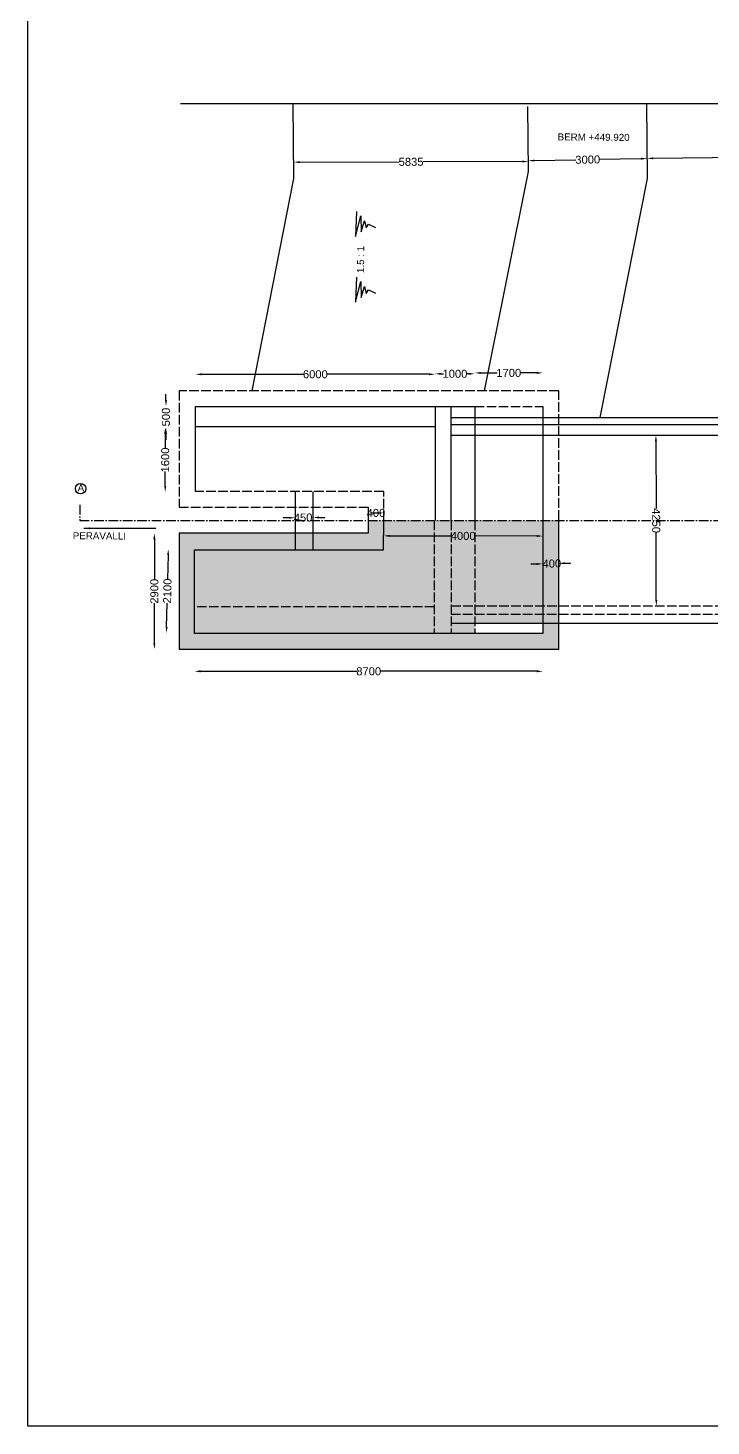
# Model space of a CAD drawing. Header units: millimetres. Extents: x 3893 to 82843, y 1293 to 64748.
# Drawn here: x 3893 to 20975, y 1293 to 36235 of the extents above; entities that cross this region are included whole.
import ezdxf

# ---------------------------------------------------------------- set-up
doc = ezdxf.new("R2010")
doc.units = ezdxf.units.MM
doc.header["$MEASUREMENT"] = 0
doc.linetypes.add('ACAD_ISO02W100', pattern=[15, 12, -3])
doc.linetypes.add('ACAD_ISO10W100', pattern=[18, 12, -3, 0, -3])
for name, color, linetype in [('DIMENSION', 7, 'Continuous'), ('DRAWING', 7, 'Continuous'), ('TEXT', 7, 'Continuous')]:
    doc.layers.add(name, color=color, linetype=linetype)
doc.styles.get("Standard").update_dxf_attribs({"font": 'arial.ttf'})
doc.dimstyles.get("Standard").update_dxf_attribs({"dimtxt": 200, "dimasz": 150, "dimexe": 0.18, "dimexo": 0.0625, "dimgap": 0.09, "dimtad": 0, "dimdec": 0, "dimzin": 0, "dimdsep": 46, "dimtxsty": 'Standard', "dimcen": 0.09, "dimse1": 1, "dimse2": 1, "dimadec": 0, "dimazin": 0, "dimtfac": 1, "dimtdec": 0, "dimtofl": 0, "dimtmove": 0, "dimatfit": 3, "dimfxl": 1, "dimtolj": 1, "dimtzin": 0, "dimarcsym": 0})

# ---------------------------------------------------------------- blocks, each defined once
blk = doc.blocks.new('*D26')
at = {"layer": 'Defpoints', "color": 0, "transparency": 16777216}
for p in [(14075, 27579), (8084, 26775), (14075, 26775)]:
    blk.add_point(p, dxfattribs=at)
at = {"layer": 'DIMENSION', "color": 0, "lineweight": -2, "transparency": 16777216}
for p, q in [((8234, 27579), (10780, 27579)), ((13925, 27579), (11378, 27579))]:
    blk.add_line(p, q, dxfattribs=at)
at = {"layer": 'DIMENSION', "color": 0, "transparency": 16777216}
for points in [[(8234, 27604), (8234, 27554), (8084, 27579)], [(13925, 27604), (13925, 27554), (14075, 27579)]]:
    blk.add_solid(points, dxfattribs=at)
at = {"layer": 'DIMENSION', "color": 0, "transparency": 16777216, "insert": (11079, 27579), "char_height": 200, "attachment_point": 5}
blk.add_mtext('\\A1;6000', dxfattribs=at)
blk = doc.blocks.new('*D27')
at = {"layer": 'Defpoints', "color": 0, "transparency": 16777216}
for p in [(15065, 27591), (14075, 26775), (15065, 26775)]:
    blk.add_point(p, dxfattribs=at)
at = {"layer": 'DIMENSION', "color": 0, "lineweight": -2, "transparency": 16777216}
for p, q in [((14225, 27591), (14281, 27591)), ((14915, 27591), (14859, 27591))]:
    blk.add_line(p, q, dxfattribs=at)
at = {"layer": 'DIMENSION', "color": 0, "transparency": 16777216}
for points in [[(14225, 27616), (14225, 27566), (14075, 27591)], [(14915, 27616), (14915, 27566), (15065, 27591)]]:
    blk.add_solid(points, dxfattribs=at)
at = {"layer": 'DIMENSION', "color": 0, "transparency": 16777216, "insert": (14570, 27591), "char_height": 200, "attachment_point": 5}
blk.add_mtext('\\A1;1000', dxfattribs=at)
blk = doc.blocks.new('*D28')
at = {"layer": 'Defpoints', "color": 0, "transparency": 16777216}
for p in [(16767, 27614), (15065, 26775), (16767, 26775)]:
    blk.add_point(p, dxfattribs=at)
at = {"layer": 'DIMENSION', "color": 0, "lineweight": -2, "transparency": 16777216}
for p, q in [((15215, 27614), (15627, 27614)), ((16617, 27614), (16205, 27614))]:
    blk.add_line(p, q, dxfattribs=at)
at = {"layer": 'DIMENSION', "color": 0, "transparency": 16777216}
for points in [[(15215, 27639), (15215, 27589), (15065, 27614)], [(16617, 27639), (16617, 27589), (16767, 27614)]]:
    blk.add_solid(points, dxfattribs=at)
at = {"layer": 'DIMENSION', "color": 0, "transparency": 16777216, "insert": (15916, 27614), "char_height": 200, "attachment_point": 5}
blk.add_mtext('\\A1;1700', dxfattribs=at)
blk = doc.blocks.new('*D29')
at = {"layer": 'Defpoints', "color": 0, "transparency": 16777216}
for p in [(7325, 26240), (7374, 26240), (7374, 24637)]:
    blk.add_point(p, dxfattribs=at)
at = {"layer": 'DIMENSION', "color": 0, "lineweight": -2, "transparency": 16777216}
for p, q in [((7325, 26090), (7325, 25727)), ((7325, 24787), (7325, 25149))]:
    blk.add_line(p, q, dxfattribs=at)
at = {"layer": 'DIMENSION', "color": 0, "transparency": 16777216}
for points in [[(7300, 26090), (7350, 26090), (7325, 26240)], [(7300, 24787), (7350, 24787), (7325, 24637)]]:
    blk.add_solid(points, dxfattribs=at)
at = {"layer": 'DIMENSION', "color": 0, "transparency": 16777216, "insert": (7325, 25438), "char_height": 200, "attachment_point": 5, "rotation": 90}
blk.add_mtext('\\A1;1600', dxfattribs=at)
blk = doc.blocks.new('*D30')
at = {"layer": 'Defpoints', "color": 0, "transparency": 16777216}
for p in [(7325, 26783), (7344, 26783), (7325, 26240)]:
    blk.add_point(p, dxfattribs=at)
at = {"layer": 'DIMENSION', "color": 0, "lineweight": -2, "transparency": 16777216}
for p, q in [((7344, 26933), (7344, 27083)), ((7344, 26090), (7344, 25940))]:
    blk.add_line(p, q, dxfattribs=at)
at = {"layer": 'DIMENSION', "color": 0, "transparency": 16777216}
for points in [[(7319, 26933), (7369, 26933), (7344, 26783)], [(7319, 26090), (7369, 26090), (7344, 26240)]]:
    blk.add_solid(points, dxfattribs=at)
at = {"layer": 'DIMENSION', "color": 0, "transparency": 16777216, "insert": (7344, 26511), "char_height": 200, "attachment_point": 5, "rotation": 90}
blk.add_mtext('\\A1;500', dxfattribs=at)
blk = doc.blocks.new('*D31')
at = {"layer": 'Defpoints', "color": 0, "transparency": 16777216}
for p in [(10574, 23963), (11020, 24000), (11020, 23968)]:
    blk.add_point(p, dxfattribs=at)
at = {"layer": 'DIMENSION', "color": 0, "lineweight": -2, "transparency": 16777216}
for p, q in [((10424, 23993), (10274, 23991)), ((11170, 24001), (11320, 24003))]:
    blk.add_line(p, q, dxfattribs=at)
at = {"layer": 'DIMENSION', "color": 0, "transparency": 16777216}
for points in [[(10424, 24018), (10424, 23968), (10574, 23994)], [(11170, 24026), (11170, 23976), (11020, 24000)]]:
    blk.add_solid(points, dxfattribs=at)
at = {"layer": 'DIMENSION', "color": 0, "transparency": 16777216, "insert": (10773, 23997), "char_height": 200, "attachment_point": 5, "rotation": 0.6618}
blk.add_mtext('\\A1;450', dxfattribs=at)
blk = doc.blocks.new('*D32')
at = {"layer": 'Defpoints', "color": 0, "transparency": 16777216}
for p in [(12788, 24116), (12401, 24097), (12788, 24102)]:
    blk.add_point(p, dxfattribs=at)
at = {"layer": 'DIMENSION', "color": 0, "lineweight": -2, "transparency": 16777216}
blk.add_line((12551, 24113), (12638, 24114), dxfattribs=at)
at = {"layer": 'DIMENSION', "color": 0, "transparency": 16777216}
for points in [[(12551, 24138), (12552, 24088), (12401, 24111)], [(12638, 24139), (12638, 24089), (12788, 24116)]]:
    blk.add_solid(points, dxfattribs=at)
at = {"layer": 'DIMENSION', "color": 0, "transparency": 16777216, "insert": (12595, 24113), "char_height": 200, "attachment_point": 5, "rotation": 0.7633}
blk.add_mtext('\\A1;400', dxfattribs=at)
blk = doc.blocks.new('*D33')
at = {"layer": 'Defpoints', "color": 0, "transparency": 16777216}
for p in [(12784, 23508), (16767, 23502), (16768, 23536)]:
    blk.add_point(p, dxfattribs=at)
at = {"layer": 'DIMENSION', "color": 0, "lineweight": -2, "transparency": 16777216}
for p, q in [((12934, 23542), (14474, 23540)), ((16618, 23537), (15078, 23539))]:
    blk.add_line(p, q, dxfattribs=at)
at = {"layer": 'DIMENSION', "color": 0, "transparency": 16777216}
for points in [[(12934, 23567), (12934, 23517), (12784, 23542)], [(16618, 23562), (16617, 23512), (16768, 23536)]]:
    blk.add_solid(points, dxfattribs=at)
at = {"layer": 'DIMENSION', "color": 0, "transparency": 16777216, "insert": (14776, 23539), "char_height": 200, "attachment_point": 5, "rotation": 359.9173}
blk.add_mtext('\\A1;4000', dxfattribs=at)
blk = doc.blocks.new('*D34')
at = {"layer": 'Defpoints', "color": 0, "transparency": 16777216}
for p in [(16767, 22806), (17165, 22853), (17166, 22817)]:
    blk.add_point(p, dxfattribs=at)
at = {"layer": 'DIMENSION', "color": 0, "lineweight": -2, "transparency": 16777216}
for p, q in [((16616, 22837), (16467, 22833)), ((17315, 22857), (17465, 22862))]:
    blk.add_line(p, q, dxfattribs=at)
at = {"layer": 'DIMENSION', "color": 0, "transparency": 16777216}
for points in [[(16616, 22862), (16617, 22812), (16766, 22842)], [(17314, 22882), (17316, 22832), (17165, 22853)]]:
    blk.add_solid(points, dxfattribs=at)
at = {"layer": 'DIMENSION', "color": 0, "transparency": 16777216, "insert": (16993, 22848), "char_height": 200, "attachment_point": 5, "rotation": 1.6395}
blk.add_mtext('\\A1;400', dxfattribs=at)
blk = doc.blocks.new('*D35')
at = {"layer": 'Defpoints', "color": 0, "transparency": 16777216}
for p in [(8060, 21102), (16767, 21102), (16767, 20156)]:
    blk.add_point(p, dxfattribs=at)
at = {"layer": 'DIMENSION', "color": 0, "lineweight": -2, "transparency": 16777216}
for p, q in [((8210, 20156), (12115, 20156)), ((16617, 20156), (12712, 20156))]:
    blk.add_line(p, q, dxfattribs=at)
at = {"layer": 'DIMENSION', "color": 0, "transparency": 16777216}
for points in [[(8210, 20181), (8210, 20131), (8060, 20156)], [(16617, 20181), (16617, 20131), (16767, 20156)]]:
    blk.add_solid(points, dxfattribs=at)
at = {"layer": 'DIMENSION', "color": 0, "transparency": 16777216, "insert": (12414, 20156), "char_height": 200, "attachment_point": 5}
blk.add_mtext('\\A1;8700', dxfattribs=at)
blk = doc.blocks.new('*D36')
at = {"layer": 'Defpoints', "color": 0, "transparency": 16777216}
for p in [(7401, 23210), (8102, 23195), (8060, 21102)]:
    blk.add_point(p, dxfattribs=at)
at = {"layer": 'DIMENSION', "color": 0, "lineweight": -2, "transparency": 16777216}
for p, q in [((7398, 23060), (7385, 22463)), ((7361, 21266), (7373, 21863))]:
    blk.add_line(p, q, dxfattribs=at)
at = {"layer": 'DIMENSION', "color": 0, "transparency": 16777216}
for points in [[(7373, 23060), (7423, 23059), (7401, 23210)], [(7336, 21267), (7386, 21266), (7358, 21116)]]:
    blk.add_solid(points, dxfattribs=at)
at = {"layer": 'DIMENSION', "color": 0, "transparency": 16777216, "insert": (7379, 22163), "char_height": 200, "attachment_point": 5, "rotation": 88.8402}
blk.add_mtext('\\A1;2100', dxfattribs=at)
blk = doc.blocks.new('*D37')
at = {"layer": 'Defpoints', "color": 0, "transparency": 16777216}
for p in [(7054, 23606), (7674, 23606), (7674, 20708)]:
    blk.add_point(p, dxfattribs=at)
at = {"layer": 'DIMENSION', "color": 0, "lineweight": -2, "transparency": 16777216}
for p, q in [((7054, 23456), (7054, 22457)), ((7054, 20858), (7054, 21857))]:
    blk.add_line(p, q, dxfattribs=at)
at = {"layer": 'DIMENSION', "color": 0, "transparency": 16777216}
for points in [[(7029, 23456), (7079, 23456), (7054, 23606)], [(7029, 20858), (7079, 20858), (7054, 20708)]]:
    blk.add_solid(points, dxfattribs=at)
at = {"layer": 'DIMENSION', "color": 0, "transparency": 16777216, "insert": (7054, 22157), "char_height": 200, "attachment_point": 5, "rotation": 90}
blk.add_mtext('\\A1;2900', dxfattribs=at)
blk = doc.blocks.new('*D70')
at = {"layer": 'Defpoints', "color": 0, "transparency": 16777216}
for p in [(19497, 26057), (19508, 21790), (19607, 21790)]:
    blk.add_point(p, dxfattribs=at)
at = {"layer": 'DIMENSION', "color": 0, "lineweight": -2, "transparency": 16777216}
for p, q in [((19596, 25907), (19600, 24226)), ((19606, 21940), (19602, 23621))]:
    blk.add_line(p, q, dxfattribs=at)
at = {"layer": 'DIMENSION', "color": 0, "transparency": 16777216}
for points in [[(19621, 25907), (19571, 25907), (19596, 26057)], [(19631, 21940), (19581, 21940), (19607, 21790)]]:
    blk.add_solid(points, dxfattribs=at)
at = {"layer": 'DIMENSION', "color": 0, "transparency": 16777216, "insert": (19601, 23924), "char_height": 200, "attachment_point": 5, "rotation": 270.1468}
blk.add_mtext('\\A1;4250', dxfattribs=at)
blk = doc.blocks.new('*D72')
at = {"layer": 'Defpoints', "color": 0, "transparency": 16777216}
for p in [(10540, 32903), (16405, 32919), (16405, 32897)]:
    blk.add_point(p, dxfattribs=at)
at = {"layer": 'DIMENSION', "color": 0, "lineweight": -2, "transparency": 16777216}
for p, q in [((10690, 32882), (13173, 32888)), ((16255, 32896), (13772, 32890))]:
    blk.add_line(p, q, dxfattribs=at)
at = {"layer": 'DIMENSION', "color": 0, "transparency": 16777216}
for points in [[(10690, 32907), (10690, 32857), (10540, 32881)], [(16255, 32921), (16255, 32871), (16405, 32897)]]:
    blk.add_solid(points, dxfattribs=at)
at = {"layer": 'DIMENSION', "color": 0, "transparency": 16777216, "insert": (13473, 32889), "char_height": 200, "attachment_point": 5, "rotation": 0.1499}
blk.add_mtext('\\A1;5835', dxfattribs=at)
blk = doc.blocks.new('*D73')
at = {"layer": 'Defpoints', "color": 0, "transparency": 16777216}
for p in [(16405, 32897), (19377, 32970), (19377, 32949)]:
    blk.add_point(p, dxfattribs=at)
at = {"layer": 'DIMENSION', "color": 0, "lineweight": -2, "transparency": 16777216}
for p, q in [((16555, 32921), (17593, 32939)), ((19227, 32968), (18189, 32950))]:
    blk.add_line(p, q, dxfattribs=at)
at = {"layer": 'DIMENSION', "color": 0, "transparency": 16777216}
for points in [[(16554, 32946), (16555, 32896), (16405, 32918)], [(19226, 32993), (19227, 32943), (19377, 32970)]]:
    blk.add_solid(points, dxfattribs=at)
at = {"layer": 'DIMENSION', "color": 0, "transparency": 16777216, "insert": (17891, 32944), "char_height": 200, "attachment_point": 5, "rotation": 1.0063}
blk.add_mtext('\\A1;3000', dxfattribs=at)
blk = doc.blocks.new('*D74')
at = {"layer": 'Defpoints', "color": 0, "transparency": 16777216}
for p in [(19377, 32970), (24984, 33047), (24984, 33043)]:
    blk.add_point(p, dxfattribs=at)
at = {"layer": 'DIMENSION', "color": 0, "lineweight": -2, "transparency": 16777216}
for p, q in [((19527, 32977), (21882, 33008)), ((24834, 33045), (22479, 33015))]:
    blk.add_line(p, q, dxfattribs=at)
at = {"layer": 'DIMENSION', "color": 0, "transparency": 16777216}
for points in [[(19526, 33002), (19527, 32952), (19377, 32975)], [(24834, 33070), (24835, 33020), (24984, 33047)]]:
    blk.add_solid(points, dxfattribs=at)
at = {"layer": 'DIMENSION', "color": 0, "transparency": 16777216, "insert": (22181, 33011), "char_height": 200, "attachment_point": 5, "rotation": 0.736}
blk.add_mtext('\\A1;5600', dxfattribs=at)

msp = doc.modelspace()

# ---------------------------------------------------------------- hatches: boundary and pattern name
at = {"layer": 'DRAWING'}
h = msp.add_hatch(dxfattribs=at)
h.set_pattern_fill('AR-CONC', color=256, scale=25, style=0)
h.set_pattern_definition([(50, (0, 0), (179.31505, -15.688), [18.75, -206.25]), (355, (0, 0), (-34.6878, 188.048), [15, -165]), (100.4514, (14.94, -1.3), (144.6273, 172.3599), [15.935, -175.2855]), (46.1842, (0, 50), (266.8103, -41.3798), [28.125, -309.375]), (96.6356, (22.23, 46.55), (233.6657, 243.5295), [23.9026, -262.9282]), (351.1842, (0, 50), (233.6655, 243.5297), [22.5, -247.5]), (21, (25, 37.5), (149.22676, -100.6547), [18.75, -206.25]), (326, (25, 37.5), (60.8288, 181.2875), [15, -165]), (71.4514, (37.44, 29.11), (210.0557, 80.6326), [15.935, -175.2855]), (37.5, (0, 0), (3.03996, 83.22346), [0, -163, 0, -167.5, 0, -165.625]), (7.5, (0, 0), (65.76738, 98.60293), [0, -95.5, 0, -159.25, 0, -63.125]), (327.5, (-55.75, 0), (133.45561, -5.63872), [0, -62.5, 0, -195, 0, -258.75]), (317.5, (-80.75, 0), (145.79654, 25.02625), [0, -81.25, 0, -129.5, 0, -183.75])])
h.paths.add_polyline_path([(17166, 21359.3), (16767.5, 21359.3), (16767.5, 21102.2), (8059.5, 21102.2), (8059.5, 23195.3), (10574.5, 23195.3), (10574.5, 23606.1), (7674.3, 23606.1), (7674.3, 20708.1), (17166, 20708.1)])
h.paths.add_polyline_path([(14053.1, 23927.4), (12788, 23927.4), (12781.7, 23195.3), (8059.5, 23195.3), (8059.5, 21102.2), (14053.1, 21102.2)])
h.paths.add_polyline_path([(15064.6, 23927.4), (14474.4, 23927.4), (14474.4, 21789.9), (15064.6, 21789.9)])
h.paths.add_polyline_path([(14474.4, 23927.4), (14053.1, 23927.4), (14053.1, 21102.2), (14474.4, 21102.2)])
h.paths.add_polyline_path([(16767.5, 23927.4), (15064.6, 23927.4), (15064.6, 21789.9), (16767.5, 21789.9)])
h.paths.add_polyline_path([(17166, 23927.4), (16767.5, 23927.4), (16767.5, 21789.9), (17166, 21789.9)])
h.paths.add_polyline_path([(17166, 21789.9), (16767.5, 21789.9), (16767.5, 21574.9), (17166, 21574.9)], flags=17)
h.paths.add_polyline_path([(17166, 21574.9), (16767.5, 21574.9), (16767.5, 21359.3), (17166, 21359.3)], flags=17)
h.paths.add_polyline_path([(16767.5, 21789.9), (15064.6, 21789.9), (15064.6, 21574.9), (16767.5, 21574.9)], flags=17)
h.paths.add_polyline_path([(16767.5, 21574.9), (15064.6, 21574.9), (15064.6, 21359.3), (16767.5, 21359.3)], flags=17)
h.paths.add_polyline_path([(15064.6, 21574.9), (14474.4, 21574.9), (14474.4, 21359.3), (15064.6, 21359.3)], flags=17)
h.paths.add_polyline_path([(15064.6, 21789.9), (14474.4, 21789.9), (14474.4, 21574.9), (15064.6, 21574.9)], flags=17)
h.paths.add_polyline_path([(15064.6, 21359.3), (14474.4, 21359.3), (14474.4, 21102.2), (15064.6, 21102.2)], flags=17)
h.paths.add_polyline_path([(12788, 23927.4), (12401.4, 23927.4), (12401.4, 23606.1), (11020.4, 23606.1), (11020.4, 23195.3), (12781.7, 23195.3)], flags=17)
h.paths.add_polyline_path([(11020.4, 23606.1), (10574.5, 23606.1), (10574.5, 23195.3), (11020.4, 23195.3)], flags=17)
h.paths.add_polyline_path([(14419.8, 23332.4), (15141.4, 23331.3), (15142, 23743.5), (14420.4, 23744.5)], flags=9)
h.paths.add_polyline_path([(16721.3, 22632.9), (17287.2, 22649.1), (17275.5, 23061.1), (16709.5, 23044.9)], flags=9)

# ---------------------------------------------------------------- linework, layer by layer
msp.add_lwpolyline([(82842.7, 1293.3), (3892.9, 1293.3), (3892.9, 64747.6), (82842.7, 64747.6)], close=True)
for points in [[(7707.4, 34343.8), (27536.1, 34343.8), (27536.1, 34869.7), (27926.6, 33913.7), (27921.1, 34391.7), (32728.4, 34391.7), (32728.4, 34912.9), (33113.4, 33880), (33113.4, 34385.4), (51262.8, 34385.4)], [(9502, 27167.1), (10544.1, 32474.1), (10526.4, 34343.8)], [(15313.1, 27167.1), (16408.2, 32650.5), (16390.5, 34273.7)], [(18198.2, 26498.2), (19381.6, 32470.4), (19364.6, 34343.8)], [(12107.1, 31649), (12079.9, 31022.5), (12216.2, 31540.1), (12225.3, 31140.6), (12307.1, 31412.9), (12352.5, 31240.4), (12407.1, 31331.2), (12579.8, 31249.5)], [(12107.1, 30005.6), (12079.9, 29379.2), (12216.2, 29896.7), (12225.3, 29497.2), (12307.1, 29769.6), (12352.5, 29597.1), (12407.1, 29687.9), (12579.8, 29606.2)], [(8083.8, 24649.1), (8083.8, 26775.1), (14436, 26775.1), (15064.6, 26775.1), (15064.6, 23927.4)], [(14075.1, 26775.1), (14075.1, 23927.4)], [(14474.4, 23927.4), (14474.4, 26775.1)], [(16767.5, 26775.1), (16767.5, 23927.4)], [(8083.8, 26276.7), (14075.1, 26276.7)], [(14474.4, 26498.2), (45214.2, 26498.2)], [(45165.2, 26319.9), (14474.4, 26319.9)], [(14474.4, 26057.1), (45232.3, 26057.1)], [(10574.5, 24649.1), (10574.5, 23195.3)], [(11020.4, 24649.1), (11020.4, 23195.3)], [(12401.4, 24255.7), (12401.4, 23606.1), (7674.3, 23606.1), (7674.3, 20708.1), (17166, 20708.1), (17166, 23943.4)], [(16767.5, 23927.4), (16767.5, 21102.2), (8059.5, 21102.2), (8059.5, 23195.3), (12781.7, 23195.3), (12788, 23927.4)], [(14474.4, 21359.3), (45010, 21359.3)]]:
    msp.add_lwpolyline(points, dxfattribs=at)
at = {"layer": 'DRAWING', "linetype": 'ACAD_ISO02W100', "ltscale": 20}
for points in [[(17166, 23943.4), (17166, 27167.1), (7670.1, 27167.1), (7670.1, 24259.1), (12401.4, 24255.7)], [(15064.6, 26775.1), (16767.5, 26775.1)], [(12788, 23927.4), (12788, 24649.1), (8083.8, 24649.1)], [(14053.1, 23927.4), (14053.1, 21102.2)], [(14474.4, 23927.4), (14474.4, 21102.2)], [(15064.6, 23927.4), (15064.6, 21102.2)], [(8120.9, 21780), (14053.1, 21780)], [(14474.4, 21789.9), (45010, 21789.9)], [(45010, 21574.9), (14474.4, 21574.9)]]:
    msp.add_lwpolyline(points, dxfattribs=at)
at = {"layer": 'DRAWING', "linetype": 'ACAD_ISO10W100', "ltscale": 20}
msp.add_lwpolyline([(5187.6, 24316.8), (5187.6, 23927.4), (52245.7, 23927.4), (52245.7, 24382.3)], dxfattribs=at)
at = {"layer": 'TEXT'}
msp.add_circle((5210, 24721.2), 131, dxfattribs=at)

# ---------------------------------------------------------------- texts
for s, rotation, p in [('BERM +449.920', 359.594, (17137.1, 33425)), ('1.5 : 1', 89.594, (12296.4, 30110.7)), ('A', 359.594, (5136.2, 24653.8)), ('PERAVALLI', 359.594, (5012.7, 23458.7))]:
    msp.add_text(s, height=175, rotation=rotation, dxfattribs=at).set_placement(p)

# ---------------------------------------------------------------- dimensions: what is measured, and where the dimension line sits
at = {"layer": 'DIMENSION'}
for p1, p2, distance, text, picture, middle in [((10540, 32903.4), (16405.3, 32918.8), -21.9, '5835', '*D72', (13472.7, 32889.2)), ((16405.3, 32896.8), (19377.2, 32949), 21.5, '3000', '*D73', (17890.9, 32944.4)), ((19376.9, 32970.5), (24984.5, 33042.5), 4.9, '5600', '*D74', (22180.6, 33011.4)), ((8083.8, 26775.1), (14075.1, 26775.1), 804, '6000', '*D26', (11079.4, 27579.1)), ((14075.1, 26775.1), (15064.6, 26775.1), 815.5, '1000', '*D27', (14569.9, 27590.5)), ((15064.6, 26775.1), (16767.5, 26775.1), 838.5, '1700', '*D28', (15916, 27613.5)), ((7324.6, 26239.5), (7324.6, 26783.5), -19.8, '500', '*D30', (7344.4, 26511.5)), ((7374.1, 24637.3), (7374.1, 26239.5), 49.5, '1600', '*D29', (7324.6, 25438.4)), ((19496.6, 26057.1), (19507.6, 21789.9), 99.1, '4250', '*D70', (19601.2, 23923.8)), ((7674.3, 20708.1), (7674.3, 23606.1), 620.3, '2900', '*D37', (7054.1, 22157.1)), ((12784.4, 23508.2), (16767.5, 23502.5), 34, '4000', '*D33', (14776, 23539.3)), ((8059.5, 21102.2), (8101.9, 23195.3), 701.5, '2100', '*D36', (7379.4, 22163)), ((8059.5, 21102.2), (16767.5, 21102.2), -945.7, '8700', '*D35', (12413.5, 20156.5))]:
    dim = msp.add_aligned_dim(p1=p1, p2=p2, distance=distance, text=text, dimstyle='Standard', dxfattribs=at)
    dim.commit()
    dim.dimension.update_dxf_attribs({"geometry": picture, "text_midpoint": middle})
for base, p1, p2, angle, text, picture, middle in [((11020, 23999.6), (10574.5, 23963), (11020.4, 23968.2), 0.66178, '450', '*D31', (10773.5, 23996.8)), ((12787.8, 24115.7), (12401.4, 24096.9), (12788, 24102.1), 0.76327, '400', '*D32', (12594.5, 24113.1)), ((17165, 22853.2), (16767.5, 22805.7), (17166, 22817.1), 1.63946, '400', '*D34', (16993.4, 22848.3))]:
    dim = msp.add_linear_dim(base=base, p1=p1, p2=p2, angle=angle, text=text, dimstyle='Standard', dxfattribs=at)
    dim.commit()
    dim.dimension.update_dxf_attribs({"geometry": picture, "text_midpoint": middle, "dimtype": 161})

# ---------------------------------------------------------------- leaders
msp.add_leader([(5290, 23729.8), (7088.6, 23729.8)], dimstyle='Standard', override={"dimgap": 0.09, "dimtad": 0}, dxfattribs=at)

doc.saveas('drawing.dxf')
